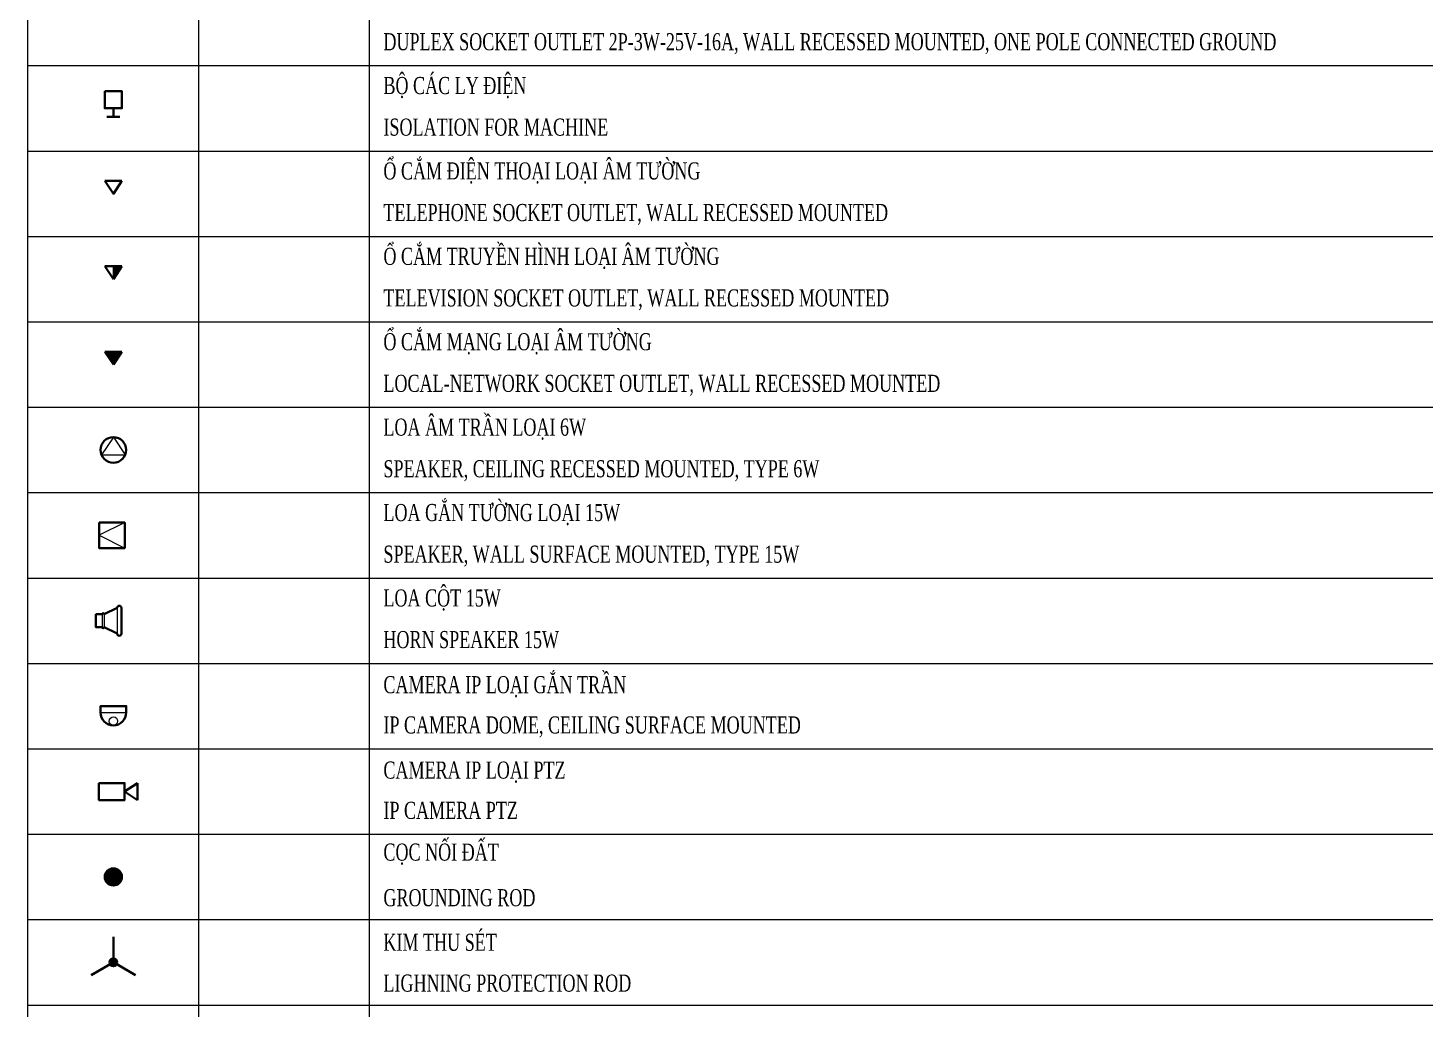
# Model space of a CAD drawing. Extents: x -5343388 to 7033982, y -486386 to 188356.
# Drawn here: x 181064 to 213778, y -258938 to -235962 of the extents above; entities that cross this region are included whole.
import ezdxf

# ---------------------------------------------------------------- set-up
doc = ezdxf.new("R2010")
doc.units = 0
doc.header["$MEASUREMENT"] = 0
for name, color, linetype, lineweight in [('Cam Equipment', 3, 'Continuous', 35), ('Cam Equipment Hatch', 1, 'Continuous', 15), ('Data Equipment', 3, 'Continuous', 35), ('Data Equipment Hatch', 1, 'Continuous', 15), ('Lighning Equipment', 2, 'Continuous', 35), ('Lighning Equipment Hatch', 1, 'Continuous', 15), ('PA Equipment', 1, 'Continuous', 35), ('PA Equipment Hatch', 1, 'Continuous', 15), ('Panel Equipment Hatch', 1, 'Continuous', 15), ('Socket outlet Equipment', 3, 'Continuous', 35), ('Tel Equipment', 2, 'Continuous', 35), ('Tel Equipment Hatch', 1, 'Continuous', 15), ('Tivi Equipment', 3, 'Continuous', 35), ('Tivi Equipment Hatch', 1, 'Continuous', 20)]:
    doc.layers.add(name, color=color, linetype=linetype, lineweight=lineweight)
doc.layers.add('text', color=2, linetype='Continuous')
doc.styles.add('NKB1', font='vntimeh.shx', dxfattribs={"width": 0.7, "height": 400})

# ---------------------------------------------------------------- blocks, each defined once
blk = doc.blocks.new('LoP')
at = {"layer": 'PA Equipment'}
blk.add_circle((0, 0), 300, dxfattribs=at)
at = {"layer": 'PA Equipment Hatch'}
for points in [[(0, 300), (-278, -112), (277, -112)], [(0, 300), (277, -112)]]:
    blk.add_lwpolyline(points, dxfattribs=at)
blk = doc.blocks.new('LoP1')
at = {"layer": 'PA Equipment'}
blk.add_lwpolyline([(0, 300), (600, 300), (600, -300), (0, -300)], close=True, dxfattribs=at)
at = {"layer": 'PA Equipment Hatch'}
blk.add_lwpolyline([(600, 300), (0, 0), (600, -300)], dxfattribs=at)
blk = doc.blocks.new('LoP2')
at = {"layer": 'PA Equipment'}
for points in [[(150, 150), (0, 150)], [(150, -150), (0, -150), (0, 150)], [(500, 300), (200, 150)], [(600, 300), (600, -300)], [(500, -300), (200, -150)]]:
    blk.add_lwpolyline(points, dxfattribs=at)
for centre, radius, start, end in [((550, 300), 50, 0, 180), ((175, 150), 25, 0, 180), ((175, -150), 25, 180, 0), ((550, -300), 50, 180, 0)]:
    blk.add_arc(centre, radius, start, end, dxfattribs=at)
at = {"layer": 'PA Equipment Hatch'}
for points in [[(150, 150), (150, -150)], [(200, 150), (200, -150)], [(500, 300), (500, -300)]]:
    blk.add_lwpolyline(points, dxfattribs=at)
blk = doc.blocks.new('is')
at = {"layer": 'Socket outlet Equipment'}
blk.add_lwpolyline([(-200, 600), (200, 600), (200, 200), (-200, 200)], close=True, dxfattribs=at)
for points in [[(-150, 0), (150, 0)], [(0, 200), (0, 0)]]:
    blk.add_lwpolyline(points, dxfattribs=at)
blk = doc.blocks.new('Tel')
at = {"layer": 'Tel Equipment'}
for points in [[(-200, 300), (200, 300)], [(-200, 300), (0, 0)], [(200, 300), (0, 0)]]:
    blk.add_lwpolyline(points, dxfattribs=at)
at = {"layer": 'Tel Equipment Hatch'}
blk.add_point((0, 0), dxfattribs=at)
blk = doc.blocks.new('TV')
at = {"layer": 'Tivi Equipment Hatch'}
blk.add_hatch(color=256, dxfattribs=at).paths.add_polyline_path([(0, 0), (200, 300), (0, 300)])
at = {"layer": 'Tivi Equipment'}
for points in [[(-200, 300), (200, 300)], [(-200, 300), (0, 0)], [(200, 300), (0, 0)]]:
    blk.add_lwpolyline(points, dxfattribs=at)
at = {"layer": 'Tivi Equipment Hatch'}
blk.add_lwpolyline([(0, 0), (0, 300)], dxfattribs=at)
blk = doc.blocks.new('D')
at = {"layer": 'Data Equipment Hatch'}
blk.add_hatch(color=256, dxfattribs=at).paths.add_polyline_path([(-200, 300), (0, 0), (200, 300)])
at = {"layer": 'Data Equipment'}
for points in [[(-200, 300), (200, 300)], [(-200, 300), (0, 0)], [(200, 300), (0, 0)]]:
    blk.add_lwpolyline(points, dxfattribs=at)
blk = doc.blocks.new('cam id')
at = {"layer": 'Cam Equipment'}
blk.add_lwpolyline([(-300, -150), (-300, 0), (300, 0), (300, -150)], dxfattribs=at)
blk.add_arc((0, -150), 300, 180, 0, dxfattribs=at)
at = {"layer": 'Cam Equipment Hatch'}
blk.add_line((-300, -150), (300, -150), dxfattribs=at)
blk.add_circle((0, -350), 100, dxfattribs=at)
blk = doc.blocks.new('cam idd')
at = {"layer": 'Cam Equipment'}
blk.add_lwpolyline([(0, 200), (600, 200), (600, -200), (0, -200)], close=True, dxfattribs=at)
for points in [[(900, 200), (600, 0), (900, -200)], [(900, 200), (900, -200)]]:
    blk.add_lwpolyline(points, dxfattribs=at)
blk = doc.blocks.new('coc')
at = {"layer": 'Lighning Equipment Hatch'}
blk.add_hatch(color=256, dxfattribs=at).paths.add_polyline_path([(-200, 0, 1), (200, 0, 1)])
at = {"layer": 'Lighning Equipment'}
blk.add_circle((0, 0), 200, dxfattribs=at)
blk = doc.blocks.new('rod')
at = {"layer": 'Lighning Equipment Hatch'}
blk.add_hatch(color=256, dxfattribs=at).paths.add_polyline_path([(300, 0, 1), (-300, 0, 1)])
at = {"layer": 'Lighning Equipment'}
for points in [[(0, 300), (0, 2000)], [(-260, -150), (-1732, -1000)], [(260, -150), (1732, -1000)]]:
    blk.add_lwpolyline(points, dxfattribs=at)
blk.add_circle((0, 0), 300, dxfattribs=at)

msp = doc.modelspace()

# ---------------------------------------------------------------- linework, layer by layer
at = {"layer": 'Panel Equipment Hatch'}
for p, q in [((181064.39306, -236843.93913), (181064.39306, -234843.93913)), ((185064.39306, -236843.93913), (185064.39306, -234843.93913)), ((189064.39306, -236843.93913), (189064.39306, -234843.93913)), ((181064.39306, -236843.93913), (239064.39306, -236843.93913)), ((181064.39306, -238843.93913), (181064.39306, -236843.93913)), ((185064.39306, -238843.93913), (185064.39306, -236843.93913)), ((189064.39306, -238843.93913), (189064.39306, -236843.93913)), ((181064.39306, -238843.93913), (239064.39306, -238843.93913)), ((181064.39306, -240843.93913), (181064.39306, -238843.93913)), ((185064.39306, -240843.93913), (185064.39306, -238843.93913)), ((189064.39306, -240843.93913), (189064.39306, -238843.93913)), ((181064.39306, -240843.93913), (239064.39306, -240843.93913)), ((181064.39306, -242843.93913), (181064.39306, -240843.93913)), ((185064.39306, -242843.93913), (185064.39306, -240843.93913)), ((189064.39306, -242843.93913), (189064.39306, -240843.93913)), ((181064.39306, -242843.93913), (239064.39306, -242843.93913)), ((181064.39306, -244843.93913), (181064.39306, -242843.93913)), ((185064.39306, -244843.93913), (185064.39306, -242843.93913)), ((189064.39306, -244843.93913), (189064.39306, -242843.93913)), ((181064.39306, -244843.93913), (239064.39306, -244843.93913)), ((181064.39306, -246843.93913), (181064.39306, -244843.93913)), ((185064.39306, -246843.93913), (185064.39306, -244843.93913)), ((189064.39306, -246843.93913), (189064.39306, -244843.93913)), ((181064.39306, -246843.93913), (239064.39306, -246843.93913)), ((181064.39306, -248843.93913), (181064.39306, -246843.93913)), ((185064.39306, -248843.93913), (185064.39306, -246843.93913)), ((189064.39306, -248843.93913), (189064.39306, -246843.93913)), ((181064.39306, -248843.93913), (239064.39306, -248843.93913)), ((181064.39306, -250843.93913), (181064.39306, -248843.93913)), ((185064.39306, -250843.93913), (185064.39306, -248843.93913)), ((189064.39306, -250843.93913), (189064.39306, -248843.93913)), ((181064.39306, -250843.93913), (239064.39306, -250843.93913)), ((181064.39306, -252843.93913), (181064.39306, -250843.93913)), ((185064.39306, -252843.93913), (185064.39306, -250843.93913)), ((189064.39306, -252843.93913), (189064.39306, -250843.93913)), ((181064.39306, -252843.93913), (239064.39306, -252843.93913)), ((181064.39306, -254843.93913), (181064.39306, -252843.93913)), ((185064.39306, -254843.93913), (185064.39306, -252843.93913)), ((189064.39306, -254843.93913), (189064.39306, -252843.93913)), ((181064.39306, -254843.93913), (239064.39306, -254843.93913)), ((181064.39306, -256843.93913), (181064.39306, -254843.93913)), ((185064.39306, -256843.93913), (185064.39306, -254843.93913)), ((189064.39306, -256843.93913), (189064.39306, -254843.93913)), ((181064.39306, -256843.93913), (239064.39306, -256843.93913)), ((181064.39306, -258843.93913), (181064.39306, -256843.93913)), ((185064.39306, -258843.93913), (185064.39306, -256843.93913)), ((189064.39306, -258843.93913), (189064.39306, -256843.93913)), ((181064.39306, -258843.93913), (239064.39306, -258843.93913)), ((181064.39306, -258843.93913), (239064.39306, -258843.93913)), ((181064.39306, -260843.93913), (181064.39306, -258843.93913)), ((185064.39306, -260843.93913), (185064.39306, -258843.93913)), ((189064.39306, -260843.93913), (189064.39306, -258843.93913))]:
    msp.add_line(p, q, dxfattribs=at)

# ---------------------------------------------------------------- block references
at = {"layer": 'Cam Equipment'}
for name, p in [('cam id', (183064.39306, -251843.93913)), ('cam idd', (182725.89306, -253843.93913))]:
    msp.add_blockref(name, p, dxfattribs=at)
at = {"layer": 'Data Equipment'}
msp.add_blockref('D', (183064.39306, -243843.93913), dxfattribs=at)
at = {"layer": 'Lighning Equipment'}
msp.add_blockref('coc', (183064.39306, -255843.93913), dxfattribs=at)
at = {"layer": 'Lighning Equipment', "xscale": 0.3000000000465661, "yscale": 0.3000000000465661, "zscale": 0.3000000000465661}
msp.add_blockref('rod', (183064.39306, -257843.93913), dxfattribs=at)
at = {"layer": 'PA Equipment'}
for name, p in [('LoP', (183064.39306, -245843.93913)), ('LoP1', (182729.89306, -247843.93913)), ('LoP2', (182651.89306, -249843.93913))]:
    msp.add_blockref(name, p, dxfattribs=at)
at = {"layer": 'Socket outlet Equipment'}
msp.add_blockref('is', (183064.39306, -238043.93913), dxfattribs=at)
at = {"layer": 'Tel Equipment'}
msp.add_blockref('Tel', (183064.39306, -239843.93913), dxfattribs=at)
at = {"layer": 'Tivi Equipment'}
msp.add_blockref('TV', (183064.39306, -241843.93913), dxfattribs=at)

# ---------------------------------------------------------------- texts
at = {"layer": 'text', "char_height": 400, "attachment_point": 1, "style": 'NKB1'}
for s, insert, width in [('DUPLEX SOCKET OUTLET 2P-3W-25V-16A, WALL RECESSED MOUNTED, ONE POLE CONNECTED GROUND', (189387.89306, -236084.29657), 50529.1815217), ('Bé C¸C LY §IÖN ', (189387.89306, -237109.79657), 114205.3720401), ('ISOLATION FOR MACHINE ', (189387.89306, -238084.29657), 50529.1815217), ('æ C¾M §IÖN THO¹I LO¹I ¢M T¦êNG', (189387.89306, -239109.79657), 114205.3720401), ('TELEPHONE SOCKET OUTLET, WALL RECESSED MOUNTED', (189387.89306, -240084.29657), 50529.1815217), ('æ C¾M TRUYÒN H×NH LO¹I ¢M T¦êNG', (189387.89306, -241109.79657), 114205.3720401), ('TELEVISION SOCKET OUTLET, WALL RECESSED MOUNTED', (189387.89306, -242084.29657), 50529.1815217), ('æ C¾M M¹NG LO¹I ¢M T¦êNG', (189387.89306, -243109.79657), 114205.3720401), ('LOCAL-NETWORK SOCKET OUTLET, WALL RECESSED MOUNTED', (189387.89306, -244084.29657), 50529.1815217), ('LOA ¢M TRÇN LO¹I 6W', (189387.89306, -245109.79657), 114205.3720401), ('SPEAKER, CEILING RECESSED MOUNTED, TYPE 6W', (189387.89306, -246084.29657), 50529.1815217), ('LOA G¾N T¦êNG LO¹I 15W', (189387.89306, -247109.79657), 114205.3720401), ('SPEAKER, WALL SURFACE MOUNTED, TYPE 15W', (189387.89306, -248084.29657), 50529.1815217), ('LOA cét 15W', (189387.89306, -249109.79657), 114205.3720401), ('horn SPEAKER 15W', (189387.89306, -250084.29657), 50529.1815217), ('CAMERA IP LO¹I G¾N TRÇN', (189387.89306, -251141.29657), 114205.3720401), ('IP CAMERA DOME, CEILING SURFACE MOUNTED', (189387.89306, -252084.29657), 50529.1815217), ('CAMERA IP LO¹I PTZ', (189387.89306, -253141.29657), 114205.3720401), ('IP CAMERA PTZ', (189387.89306, -254084.29657), 50529.1815217), ('CäC NèI §ÊT', (189387.89306, -255061.79657), 50529.1815217), ('GROUNDING ROD', (189387.89306, -256129.79657), 114205.3720401), ('KIM THU SÐT', (189387.89306, -257173.79657), 50529.1815217), ('LIGHNING PROTECTION ROD', (189387.89306, -258129.79657), 114205.3720401)]:
    msp.add_mtext(s, dxfattribs=dict(at, insert=insert, width=width))

doc.saveas('drawing.dxf')
